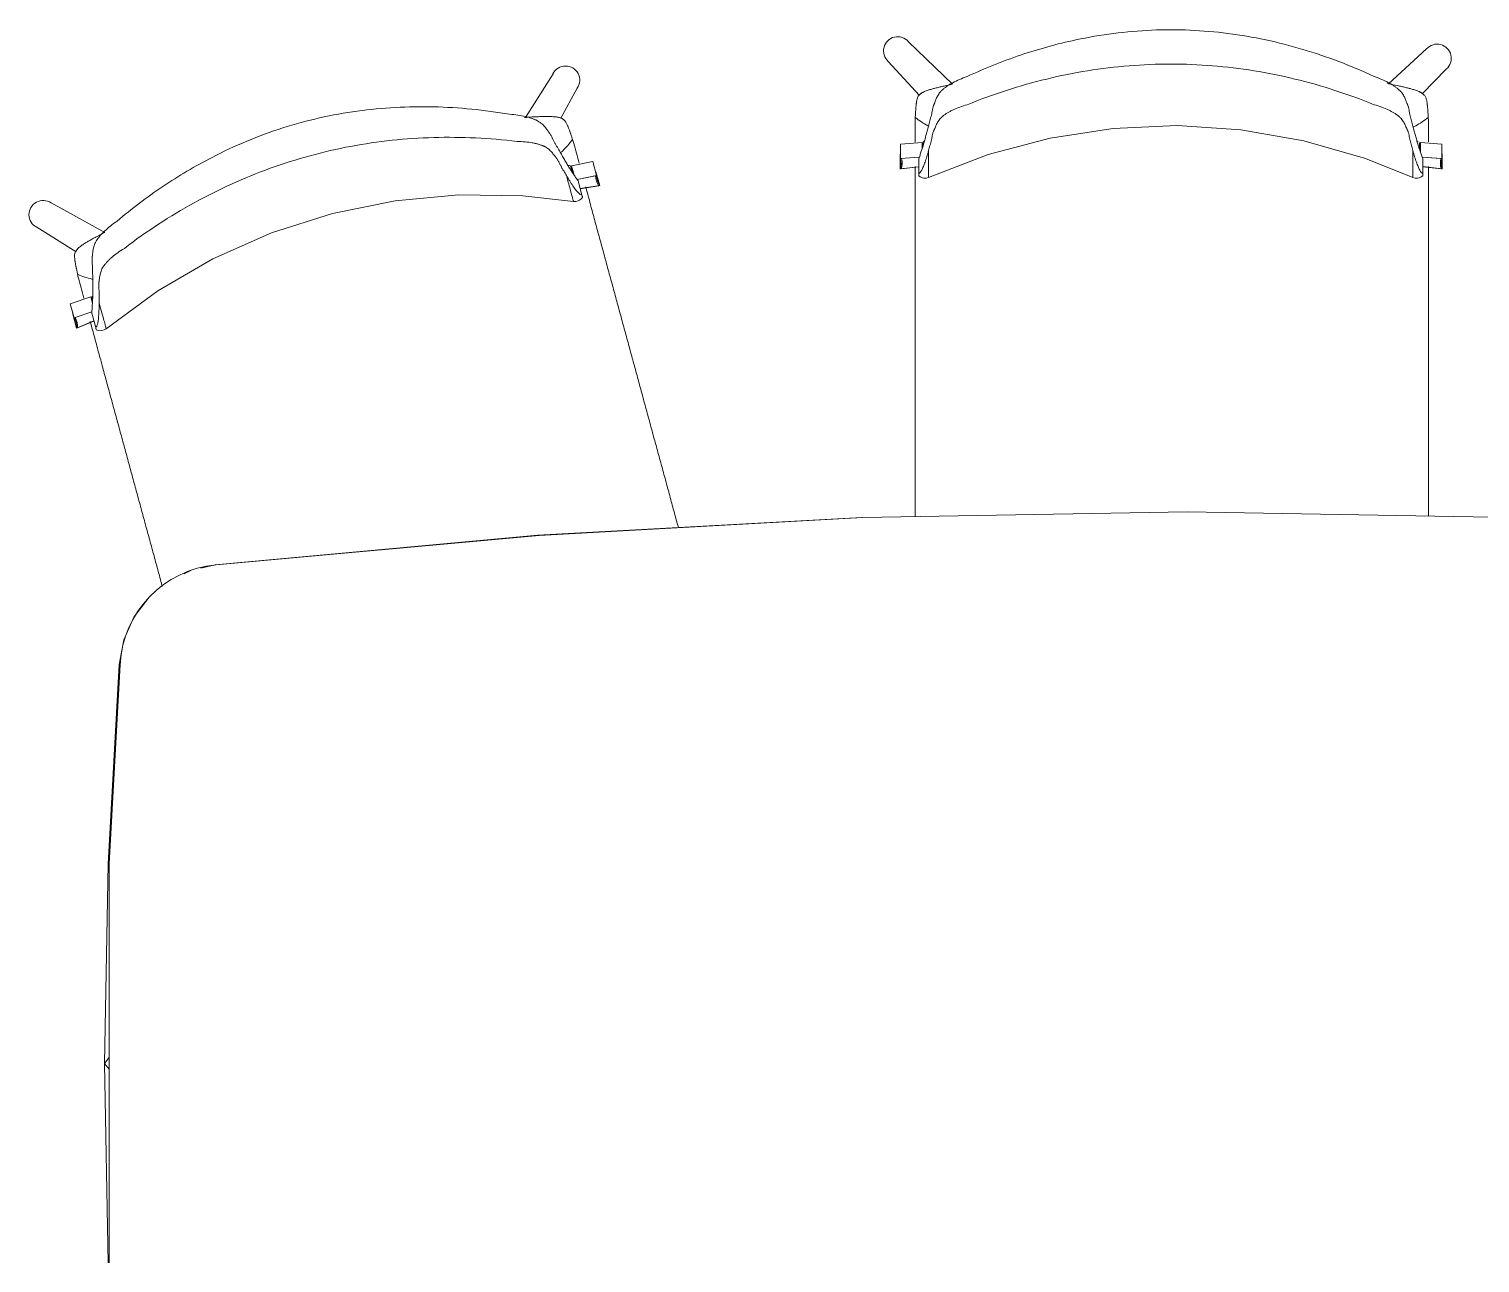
# Model space of a CAD drawing. Header units: millimetres. Extents: x 90978 to 295199, y -4084 to 97293.
# Drawn here: x 173573 to 174915, y 21250 to 22391 of the extents above; entities that cross this region are included whole.
import ezdxf

# ---------------------------------------------------------------- set-up
doc = ezdxf.new("R2010")
doc.units = ezdxf.units.MM
doc.header["$MEASUREMENT"] = 0
doc.layers.get('0').update_dxf_attribs({"linetype": 'CONTINUOUS'})
for name, color, linetype, lineweight in [('A-DETL-THIN', 8, 'CONTINUOUS', 9), ('G-IMPT', 8, 'CONTINUOUS', 9), ('I-FURN', 8, 'CONTINUOUS', 9)]:
    doc.layers.add(name, color=color, linetype=linetype, lineweight=lineweight)

# ---------------------------------------------------------------- blocks, each defined once
blk = doc.blocks.new('Synergy Type 3 - Desk Type 3_dwg_Family - 580997-310579-_3D_-V225-Level 0')
at = {"layer": 'G-IMPT'}
for p, q in [((-435.6, 2137.1), (-251.1, 2140.5)), ((-251.1, 2140.5), (-256.4, 2136.1)), ((-251.1, 2140.5), (-66.5, 2137.1)), ((-251.1, 2140.5), (-245.7, 2136.1)), ((117.7, 2126.9), (-66.5, 2137.1)), ((-63.2, 2135.9), (-66.5, 2137.1)), ((140.4, 2122.6), (117.7, 2126.9)), ((117.7, 2126.9), (119, 2125.7)), ((140.4, 2122.6), (161.4, 2113.1)), ((161.4, 2113.1), (179.8, 2099.1)), ((161.4, 2113.1), (161.6, 2112.9)), ((201.5, 2066.8), (204.6, 2060.6)), ((206.7, 2051.3), (209.8, 2038.1)), ((209.2, 2039.6), (209.8, 2038.1)), ((209.8, 2038.1), (237.1, 1739.6)), ((253.5, 1440.2), (237.1, 1739.6))]:
    blk.add_line(p, q, dxfattribs=at)

msp = doc.modelspace()

# ---------------------------------------------------------------- linework, layer by layer
at = {"layer": 'A-DETL-THIN'}
for p, q in [((174344.1, 21939.5), (174044.7, 21923.1)), ((174643.8, 21945), (174344.1, 21939.5)), ((174943.6, 21939.5), (174643.8, 21945)), ((174044.7, 21923.1), (173746.2, 21895.8)), ((173657.4, 21803.8), (173647.2, 21619.5)), ((173647.2, 21619.5), (173647.2, 21250.5))]:
    msp.add_line(p, q, dxfattribs=at)
msp.add_arc((173755.1, 21798.4), 97.9, 95.2182, 176.8357, dxfattribs=at)
at = {"layer": 'I-FURN'}
for p, q in [((174426.9, 22340.1), (174386.3, 22379.5)), ((174865.2, 22372.8), (174830.1, 22340.6)), ((174057.6, 22349.7), (174032.1, 22309.4)), ((174367.6, 22361.3), (174396.5, 22329.8)), ((174861.3, 22331.3), (174883.5, 22354.1)), ((174064.7, 22308.7), (174080, 22336.5)), ((174517.1, 22290.4), (174575.5, 22299.3)), ((174575.5, 22299.3), (174634.6, 22301.9)), ((174634.6, 22301.9), (174693.6, 22298.1)), ((174693.6, 22298.1), (174751.9, 22287.9)), ((174378.9, 22284.8), (174398.8, 22286.2)), ((174378.9, 22271.5), (174378.9, 22284.8)), ((174398.8, 22286.2), (174398.8, 22280.3)), ((174399.7, 22286.2), (174399.7, 22283.2)), ((174460, 22275.2), (174517.1, 22290.4)), ((174751.9, 22287.9), (174808.7, 22271.4)), ((174858.6, 22280.3), (174858.6, 22286.2)), ((174859.6, 22286.2), (174879.5, 22284.8)), ((174859.6, 22277.4), (174859.6, 22286.2)), ((174879.5, 22284.8), (174879.5, 22271.5)), ((174074.8, 22264.7), (174094.4, 22268.6)), ((174094.4, 22268.6), (174097.9, 22255.7)), ((174378.5, 22275.1), (174378.5, 22261.8)), ((174396.2, 22272.7), (174378.9, 22271.5)), ((174395.7, 22257.6), (174395.7, 22271.2)), ((174404.8, 22253.9), (174460, 22275.2)), ((174808.7, 22271.4), (174852.6, 22253.9)), ((174879.5, 22271.5), (174861.2, 22272.8)), ((174878.5, 22271.5), (174861.2, 22272.7)), ((174861.7, 22257.6), (174861.7, 22271.2)), ((174879.8, 22261.8), (174879.8, 22275.1)), ((174075.5, 22258.7), (174073.9, 22264.4)), ((174077.2, 22256.2), (174074.8, 22264.7)), ((174097.9, 22255.7), (174079.9, 22252.1)), ((174097, 22255.5), (174079.9, 22252)), ((174100.8, 22246.4), (174097.3, 22259.3)), ((174378.5, 22261.8), (174395.7, 22263.8)), ((174379.5, 22261.8), (174395.7, 22263.7)), ((174395.7, 22255.5), (174397.2, 22254.4)), ((174861.7, 22255.5), (174860.2, 22254.4)), ((174861.7, 22264), (174879.8, 22261.8)), ((174861.7, 22263.8), (174878.9, 22261.8)), ((174084.4, 22237.6), (174080.8, 22250.8)), ((174082.7, 22243.8), (174100.8, 22246.4)), ((174082.8, 22243.6), (174099.9, 22246.2)), ((174397.2, 22254.4), (174399, 22253.7)), ((174399, 22253.7), (174400.5, 22253.4)), ((174400.5, 22253.4), (174402.7, 22253.4)), ((174402.7, 22253.4), (174404.8, 22253.9)), ((174854.7, 22253.4), (174852.6, 22253.9)), ((174856.9, 22253.4), (174854.7, 22253.4)), ((174858.4, 22253.7), (174856.9, 22253.4)), ((174860.2, 22254.4), (174858.4, 22253.7)), ((173643.2, 22203), (173593.6, 22230.4)), ((173853.6, 22220.7), (173911.6, 22232.5)), ((173911.6, 22232.5), (173970.4, 22238)), ((173970.4, 22238), (174029.6, 22237.1)), ((174029.6, 22237.1), (174076.6, 22231.7)), ((174078.7, 22231.7), (174076.6, 22231.7)), ((174080.9, 22232.3), (174078.7, 22231.7)), ((174082.2, 22233), (174080.9, 22232.3)), ((174083.7, 22234.2), (174082.2, 22233)), ((174084.9, 22235.6), (174083.7, 22234.2)), ((173797.3, 22202.8), (173853.6, 22220.7)), ((173580.4, 22207.9), (173616.6, 22185.1)), ((173743.2, 22178.8), (173797.3, 22202.8)), ((173692.1, 22149.1), (173743.2, 22178.8)), ((173644.5, 22114.1), (173692.1, 22149.1)), ((173611.3, 22137.1), (173630.2, 22143.6)), ((173614.8, 22124.2), (173611.3, 22137.1)), ((173630.2, 22143.6), (173631.7, 22137.9)), ((173631.1, 22143.9), (173631.9, 22141)), ((173613.6, 22127.6), (173617.1, 22114.8)), ((173631.3, 22129.9), (173614.8, 22124.2)), ((173617.1, 22114.8), (173633.1, 22121.3)), ((173618, 22115), (173633.1, 22121.2)), ((173634.8, 22115.2), (173631.2, 22128.4)), ((173635.3, 22113.2), (173637.1, 22112.6)), ((173637.1, 22112.6), (173638.9, 22112.3)), ((173638.9, 22112.3), (173640.5, 22112.4)), ((173640.5, 22112.4), (173642.6, 22113)), ((173642.6, 22113), (173644.5, 22114.1))]:
    msp.add_line(p, q, dxfattribs=at)
for centre, start, end in [((174376.3, 22371), 40.4176, 228.0338), ((174875, 22364.1), 310.3941, 138.0104), ((174069.2, 22343.9), 325.6202, 153.2364), ((173586.2, 22219.6), 55.6436, 243.2599)]:
    msp.add_arc(centre, 13.1, start, end, dxfattribs=at)
for centre, major_axis, start_param, end_param in [((174362, 22280.5), (17.4, 0), 5.960696, 6.044337), ((174362, 22267.1), (17.4, 0), 5.960696, 6.540192), ((174363, 22267.2), (17.4, 0), 5.960696, 6.540192), ((174895.4, 22267.1), (17.4, 0), 2.884586, 3.464082), ((174896.3, 22267.2), (17.4, 0), 2.884586, 3.464082), ((174896.3, 22280.5), (17.4, 0), 3.380441, 3.464082), ((174111.8, 22268.8), (16.8, 4.6), 3.380441, 3.464082), ((174114.4, 22255.7), (16.8, 4.6), 2.884586, 3.464082), ((174115.3, 22256), (16.8, 4.6), 2.884586, 3.464082), ((173596.3, 22128.5), (16.8, 4.6), 5.960696, 6.044337), ((173599.8, 22115.6), (16.8, 4.6), 5.960696, 6.540192), ((173600.7, 22115.9), (16.8, 4.6), 5.960696, 6.540192)]:
    msp.add_ellipse(centre, major_axis=major_axis, ratio=0.978487, start_param=start_param, end_param=end_param, dxfattribs=at)
for points, knots in [([(174440.6, 22347.3), (174456.6, 22354.8), (174489.5, 22368), (174546.4, 22383.7), (174610.9, 22392.2), (174681.9, 22389.1), (174739.7, 22376.6), (174784.4, 22361.5), (174806.1, 22352.3), (174816.8, 22347.3)], [-1, -1, -1, -1, -0.863636, -0.727273, -0.545455, -0.363636, -0.181818, -0.090909, 0, 0, 0, 0]), ([(174816.8, 22321.2), (174804.9, 22326.1), (174780.7, 22334.9), (174731.2, 22349), (174667.4, 22359.3), (174590, 22359.3), (174526.3, 22349), (174476.7, 22334.9), (174452.5, 22326.1), (174440.6, 22321.2)], [-1, -1, -1, -1, -0.9, -0.8, -0.6, -0.4, -0.2, -0.1, 0, 0, 0, 0]), ([(174392.5, 22309.5), (174392.6, 22310.6), (174392.7, 22312.3), (174392.8, 22314.2), (174392.9, 22315.3), (174392.9, 22316.2), (174393, 22317), (174393.1, 22318), (174393.1, 22319.2), (174393.3, 22320.4), (174393.4, 22321.3), (174393.4, 22321.8), (174393.5, 22322.2), (174393.5, 22322.6), (174393.6, 22323.1), (174393.7, 22324), (174393.9, 22325.2), (174394.3, 22326.5), (174394.7, 22327.8), (174395.3, 22329), (174396.2, 22330.2), (174397.2, 22331.1), (174398.1, 22331.7), (174398.7, 22332.2), (174399.4, 22332.6), (174400.4, 22333.1), (174401.7, 22333.6), (174403.4, 22334.3), (174405.2, 22334.9), (174406.9, 22335.4), (174408.5, 22335.9), (174410.1, 22336.3), (174411.7, 22336.7), (174413.6, 22337.2), (174416, 22337.8), (174420.5, 22338.8), (174424.2, 22339.6), (174426.6, 22340.1)], [0, 0, 0, 0, 0.0625, 0.09375, 0.109375, 0.125, 0.140625, 0.15625, 0.1875, 0.21875, 0.234375, 0.242188, 0.25, 0.257812, 0.265625, 0.28125, 0.3125, 0.34375, 0.375, 0.40625, 0.4375, 0.46875, 0.484375, 0.5, 0.515625, 0.53125, 0.5625, 0.59375, 0.625, 0.65625, 0.6875, 0.71875, 0.75, 0.78125, 0.8125, 0.875, 1, 1, 1, 1]), ([(174398.1, 22278.4), (174398.8, 22280.2), (174399.9, 22283.5), (174401.3, 22288.5), (174402.4, 22292.6), (174403.6, 22296.8), (174404.8, 22301.3), (174405.9, 22305.4), (174406.7, 22308.7), (174407.3, 22310.9), (174407.7, 22312.6), (174408, 22314.3), (174408.3, 22315.9), (174408.6, 22317.7), (174409, 22319), (174409.3, 22320.2), (174409.7, 22321.1), (174409.8, 22321.5), (174410, 22321.9), (174410.2, 22322.3), (174410.4, 22322.8), (174410.7, 22323.7), (174411.3, 22325.1), (174411.9, 22326.7), (174412.7, 22328.4), (174413.6, 22330.1), (174414.7, 22331.8), (174415.9, 22333.3), (174416.9, 22334.2), (174417.4, 22334.8), (174417.9, 22335.2), (174418.4, 22335.6), (174419, 22336.2), (174420.2, 22337.1), (174422.1, 22338.5), (174424.6, 22340.1), (174428.2, 22342.1), (174433.3, 22344.6), (174438, 22346.4), (174440.6, 22347.3)], [0, 0, 0, 0, 0.142857, 0.214286, 0.285714, 0.357143, 0.428571, 0.5, 0.535714, 0.571429, 0.589286, 0.607143, 0.642857, 0.660714, 0.678571, 0.696429, 0.705357, 0.709821, 0.714286, 0.71875, 0.723214, 0.732143, 0.75, 0.767857, 0.785714, 0.803571, 0.821429, 0.839286, 0.848214, 0.852679, 0.857143, 0.861607, 0.866071, 0.875, 0.892857, 0.910714, 0.928571, 0.964286, 1, 1, 1, 1]), ([(174816.8, 22347.3), (174819.4, 22346.4), (174824.1, 22344.6), (174829.2, 22342.1), (174832.8, 22340.1), (174835.3, 22338.5), (174837.1, 22337.1), (174838.4, 22336.2), (174839, 22335.6), (174839.5, 22335.2), (174840, 22334.8), (174840.5, 22334.2), (174841.5, 22333.3), (174842.7, 22331.8), (174843.8, 22330.1), (174844.7, 22328.4), (174845.5, 22326.7), (174846.1, 22325.1), (174846.7, 22323.7), (174847, 22322.8), (174847.2, 22322.3), (174847.4, 22321.9), (174847.6, 22321.5), (174847.7, 22321.1), (174848.1, 22320.2), (174848.4, 22319), (174848.8, 22317.7), (174849.1, 22315.9), (174849.4, 22314.3), (174849.7, 22312.6), (174850, 22311.3), (174850.3, 22310), (174850.8, 22308.3), (174851.5, 22305.4), (174852.6, 22301.3), (174853.8, 22296.8), (174855, 22292.6), (174856.1, 22288.5), (174857.2, 22284.7), (174858.2, 22281.3), (174858.9, 22279.3), (174859.3, 22278.4)], [0, 0, 0, 0, 0.035714, 0.071429, 0.089286, 0.107143, 0.125, 0.133929, 0.138393, 0.142857, 0.147321, 0.151786, 0.160714, 0.178571, 0.196429, 0.214286, 0.232143, 0.25, 0.267857, 0.276786, 0.28125, 0.285714, 0.290179, 0.294643, 0.303571, 0.321429, 0.339286, 0.357143, 0.392857, 0.410714, 0.428571, 0.446429, 0.464286, 0.5, 0.571429, 0.642857, 0.714286, 0.785714, 0.857143, 0.928571, 1, 1, 1, 1]), ([(174832.7, 22340.1), (174835.1, 22339.6), (174838.8, 22338.8), (174843.3, 22337.8), (174845.7, 22337.2), (174847.6, 22336.7), (174849.2, 22336.3), (174850.8, 22335.9), (174852.4, 22335.4), (174854.1, 22334.9), (174855.9, 22334.3), (174857.6, 22333.6), (174858.9, 22333.1), (174859.9, 22332.6), (174860.6, 22332.2), (174861.2, 22331.7), (174862.1, 22331.1), (174863.1, 22330.2), (174864, 22329), (174864.6, 22327.8), (174865, 22326.5), (174865.4, 22325.2), (174865.6, 22324), (174865.7, 22323.1), (174865.8, 22322.6), (174865.8, 22322.2), (174865.9, 22321.8), (174865.9, 22321.3), (174866, 22320.4), (174866.2, 22319.2), (174866.3, 22318), (174866.3, 22317), (174866.4, 22316.2), (174866.4, 22315.3), (174866.5, 22314.2), (174866.6, 22312.3), (174866.7, 22310.6), (174866.8, 22309.5)], [0, 0, 0, 0, 0.125, 0.1875, 0.21875, 0.25, 0.28125, 0.3125, 0.34375, 0.375, 0.40625, 0.4375, 0.46875, 0.484375, 0.5, 0.515625, 0.53125, 0.5625, 0.59375, 0.625, 0.65625, 0.6875, 0.71875, 0.734375, 0.742188, 0.75, 0.757812, 0.765625, 0.78125, 0.8125, 0.84375, 0.859375, 0.875, 0.890625, 0.90625, 0.9375, 1, 1, 1, 1]), ([(173654.5, 22213.6), (173668, 22225), (173696.2, 22246.4), (173747, 22276.5), (173807.1, 22301.7), (173876.4, 22317.3), (173935.4, 22320.4), (173982.5, 22317.6), (174005.9, 22314.4), (174017.5, 22312.4)], [-1, -1, -1, -1, -0.863636, -0.727273, -0.545455, -0.363636, -0.181818, -0.090909, 0, 0, 0, 0]), ([(174017.5, 22312.4), (174020.2, 22312.2), (174025.3, 22311.7), (174030.8, 22310.6), (174034.9, 22309.6), (174037.7, 22308.7), (174039.8, 22307.9), (174041.2, 22307.3), (174042, 22307), (174042.6, 22306.7), (174043.1, 22306.4), (174043.8, 22306), (174045, 22305.3), (174046.5, 22304.3), (174048.1, 22302.9), (174049.4, 22301.5), (174050.6, 22300.1), (174051.7, 22298.6), (174052.5, 22297.5), (174053.1, 22296.7), (174053.4, 22296.3), (174053.7, 22296), (174053.9, 22295.6), (174054.3, 22295.2), (174054.8, 22294.5), (174055.4, 22293.4), (174056.1, 22292.2), (174056.9, 22290.6), (174057.6, 22289.1), (174058.4, 22287.5), (174059, 22286.4), (174059.7, 22285.2), (174060.5, 22283.7), (174062.1, 22281.1), (174064.2, 22277.4), (174066.5, 22273.4), (174068.7, 22269.6), (174070.8, 22266), (174072.9, 22262.6), (174074.8, 22259.6), (174076, 22257.9), (174076.6, 22257)], [0, 0, 0, 0, 0.035714, 0.071429, 0.089286, 0.107143, 0.125, 0.133929, 0.138393, 0.142857, 0.147321, 0.151786, 0.160714, 0.178571, 0.196429, 0.214286, 0.232143, 0.25, 0.267857, 0.276786, 0.28125, 0.285714, 0.290179, 0.294643, 0.303571, 0.321429, 0.339286, 0.357143, 0.392857, 0.410714, 0.428571, 0.446429, 0.464286, 0.5, 0.571429, 0.642857, 0.714286, 0.785714, 0.857143, 0.928571, 1, 1, 1, 1]), ([(174034.8, 22309.7), (174037.2, 22309.8), (174041, 22310), (174045.5, 22310.2), (174048.1, 22310.3), (174050, 22310.3), (174051.7, 22310.3), (174053.3, 22310.3), (174055, 22310.3), (174056.8, 22310.2), (174058.6, 22310.1), (174060.4, 22309.9), (174061.9, 22309.7), (174062.9, 22309.5), (174063.7, 22309.3), (174064.5, 22309.1), (174065.5, 22308.7), (174066.7, 22308), (174067.8, 22307.1), (174068.8, 22306.1), (174069.5, 22305), (174070.2, 22303.8), (174070.7, 22302.7), (174071.1, 22301.9), (174071.3, 22301.4), (174071.4, 22301.1), (174071.6, 22300.7), (174071.8, 22300.2), (174072.1, 22299.4), (174072.5, 22298.2), (174072.9, 22297.1), (174073.3, 22296.1), (174073.5, 22295.4), (174073.8, 22294.6), (174074.2, 22293.5), (174074.8, 22291.7), (174075.3, 22290.1), (174075.6, 22289.1)], [0, 0, 0, 0, 0.125, 0.1875, 0.21875, 0.25, 0.28125, 0.3125, 0.34375, 0.375, 0.40625, 0.4375, 0.46875, 0.484375, 0.5, 0.515625, 0.53125, 0.5625, 0.59375, 0.625, 0.65625, 0.6875, 0.71875, 0.734375, 0.742188, 0.75, 0.757812, 0.765625, 0.78125, 0.8125, 0.84375, 0.859375, 0.875, 0.890625, 0.90625, 0.9375, 1, 1, 1, 1]), ([(174392.5, 22309.5), (174394.4, 22308), (174398.2, 22305.1), (174402.5, 22302.6), (174404.8, 22301.4), (174405.2, 22301.2)], [0, 0, 0, 0, 0.02777778, 0.05555556, 0.06066679, 0.06066679, 0.06066679, 0.06066679]), ([(174440.6, 22321.2), (174438.1, 22320.5), (174433.4, 22319), (174428.4, 22316.9), (174424.8, 22315.1), (174422.3, 22313.7), (174420.4, 22312.5), (174419.2, 22311.6), (174418.6, 22311.1), (174418.1, 22310.7), (174417.6, 22310.3), (174417, 22309.8), (174416.1, 22308.9), (174414.9, 22307.5), (174413.7, 22305.8), (174412.7, 22304.1), (174411.9, 22302.4), (174411.2, 22300.7), (174410.6, 22299.5), (174410.2, 22298.6), (174410, 22298.1), (174409.9, 22297.8), (174409.7, 22297.4), (174409.5, 22297), (174409.2, 22296.2), (174408.8, 22295.2), (174408.5, 22294), (174408.2, 22292.5), (174408, 22291.1), (174407.7, 22289.6), (174407.4, 22288.4), (174407.1, 22287.2), (174406.7, 22285.6), (174405.9, 22282.8), (174405.3, 22280.5), (174404.8, 22278.9)], [0, 0, 0, 0, 0.0625, 0.125, 0.15625, 0.1875, 0.21875, 0.234375, 0.242188, 0.25, 0.257812, 0.265625, 0.28125, 0.3125, 0.34375, 0.375, 0.40625, 0.4375, 0.46875, 0.484375, 0.492188, 0.5, 0.507812, 0.515625, 0.53125, 0.5625, 0.59375, 0.625, 0.6875, 0.71875, 0.75, 0.78125, 0.8125, 0.875, 1, 1, 1, 1]), ([(174852.6, 22278.9), (174852.1, 22280.5), (174851.5, 22282.8), (174850.7, 22285.6), (174850.3, 22287.2), (174850, 22288.4), (174849.7, 22289.6), (174849.4, 22291.1), (174849.2, 22292.5), (174848.9, 22294), (174848.6, 22295.2), (174848.2, 22296.2), (174847.9, 22297), (174847.7, 22297.4), (174847.5, 22297.8), (174847.4, 22298.1), (174847.2, 22298.6), (174846.8, 22299.5), (174846.2, 22300.7), (174845.5, 22302.4), (174844.7, 22304.1), (174843.7, 22305.8), (174842.5, 22307.5), (174841.3, 22308.9), (174840.4, 22309.8), (174839.8, 22310.3), (174839.3, 22310.7), (174838.8, 22311.1), (174838.2, 22311.6), (174837, 22312.5), (174835.1, 22313.7), (174832.6, 22315.1), (174829, 22316.9), (174824, 22319), (174819.3, 22320.5), (174816.8, 22321.2)], [0, 0, 0, 0, 0.125, 0.1875, 0.21875, 0.25, 0.28125, 0.3125, 0.375, 0.40625, 0.4375, 0.46875, 0.484375, 0.492188, 0.5, 0.507812, 0.515625, 0.53125, 0.5625, 0.59375, 0.625, 0.65625, 0.6875, 0.71875, 0.734375, 0.742188, 0.75, 0.757812, 0.765625, 0.78125, 0.8125, 0.84375, 0.875, 0.9375, 1, 1, 1, 1]), ([(174852.7, 22300.5), (174853.5, 22300.9), (174856.4, 22302.3), (174861.1, 22305.1), (174864.9, 22308), (174866.8, 22309.5)], [0.93252965, 0.93252965, 0.93252965, 0.93252965, 0.94444444, 0.97222222, 1, 1, 1, 1]), ([(174024.4, 22287.3), (174011.6, 22288.8), (173986, 22291), (173934.4, 22291.5), (173870.2, 22284.8), (173795.5, 22264.4), (173736.7, 22237.7), (173692.6, 22211.1), (173671.6, 22196.3), (173661.3, 22188.4)], [-1, -1, -1, -1, -0.9, -0.8, -0.6, -0.4, -0.2, -0.1, 0, 0, 0, 0]), ([(174070, 22255.8), (174069.2, 22257.2), (174067.9, 22259.3), (174066.4, 22261.8), (174065.6, 22263.2), (174065, 22264.3), (174064.4, 22265.3), (174063.7, 22266.7), (174063.2, 22268), (174062.5, 22269.4), (174061.9, 22270.4), (174061.2, 22271.3), (174060.7, 22272), (174060.4, 22272.4), (174060.2, 22272.7), (174059.9, 22273), (174059.6, 22273.4), (174059, 22274.1), (174058.1, 22275.2), (174057, 22276.6), (174055.8, 22278), (174054.4, 22279.4), (174052.8, 22280.7), (174051.3, 22281.8), (174050.1, 22282.4), (174049.4, 22282.8), (174048.8, 22283), (174048.3, 22283.3), (174047.5, 22283.6), (174046.1, 22284.1), (174044, 22284.8), (174041.2, 22285.5), (174037.3, 22286.3), (174031.9, 22287), (174027, 22287.2), (174024.4, 22287.3)], [0, 0, 0, 0, 0.125, 0.1875, 0.21875, 0.25, 0.28125, 0.3125, 0.375, 0.40625, 0.4375, 0.46875, 0.484375, 0.492188, 0.5, 0.507812, 0.515625, 0.53125, 0.5625, 0.59375, 0.625, 0.65625, 0.6875, 0.71875, 0.734375, 0.742188, 0.75, 0.757812, 0.765625, 0.78125, 0.8125, 0.84375, 0.875, 0.9375, 1, 1, 1, 1]), ([(174064.5, 22276.8), (174065.2, 22277.3), (174067.5, 22279.4), (174071.3, 22283.3), (174074.2, 22287.1), (174075.6, 22289.1)], [0.93303317, 0.93303317, 0.93303317, 0.93303317, 0.94444444, 0.97222222, 1, 1, 1, 1]), ([(174404.8, 22254.6), (174404.8, 22254.9), (174404.8, 22255.5), (174404.8, 22257.5), (174404.8, 22261.4), (174404.8, 22268.6), (174404.8, 22275.1), (174404.8, 22278.9)], [0.4444444, 0.4444444, 0.4444444, 0.4444444, 0.5138889, 0.5833333, 0.7222222, 0.8611111, 1, 1, 1, 1]), ([(174852.6, 22278.9), (174852.6, 22275.9), (174852.6, 22270.5), (174852.6, 22264.1), (174852.6, 22259.4), (174852.6, 22256.7), (174852.6, 22255.3), (174852.6, 22254.8), (174852.6, 22254.6)], [0, 0, 0, 0, 0.1111111, 0.2222222, 0.3333333, 0.4444444, 0.5, 0.5555556, 0.5555556, 0.5555556, 0.5555556]), ([(174070, 22255.8), (174070.8, 22252.9), (174072.2, 22247.7), (174073.9, 22241.5), (174075.1, 22237), (174075.8, 22234.4), (174076.2, 22233), (174076.4, 22232.3), (174076.5, 22231.9), (174076.6, 22231.7), (174076.6, 22231.7)], [0, 0, 0, 0, 0.1111111, 0.2222222, 0.3333333, 0.4444444, 0.5, 0.5555556, 0.6111111, 0.6625707, 0.6625707, 0.6625707, 0.6625707]), ([(174074, 22264.4), (174073.6, 22264.5), (174072.7, 22264.9), (174071.8, 22265.2), (174071.3, 22265.3)], [-0.8810546, -0.8810546, -0.8810546, -0.8810546, -0.6666667, -0.4718724, -0.4718724, -0.4718724, -0.4718724]), ([(174392.3, 21940.5), (174392.3, 21942.5), (174392.3, 21949.4), (174392.3, 21961.2), (174392.3, 21975.8), (174392.3, 21988.2), (174392.3, 21998.2), (174392.3, 22005.8), (174392.3, 22013.4), (174392.3, 22023.5), (174392.3, 22036), (174392.3, 22048.4), (174392.3, 22058.5), (174392.3, 22066.1), (174392.3, 22073.7), (174392.3, 22083.8), (174392.3, 22096.3), (174392.3, 22111.3), (174392.3, 22126.5), (174392.3, 22141.6), (174392.3, 22156.5), (174392.3, 22168.9), (174392.3, 22179), (174392.3, 22186.6), (174392.3, 22194.2), (174392.3, 22204.1), (174392.3, 22216.3), (174392.3, 22228.7), (174392.3, 22238.8), (174392.3, 22246.5), (174392.3, 22254.3), (174392.3, 22260.1), (174392.3, 22263.4), (174392.3, 22264.1)], [-0.8717754, -0.8717754, -0.8717754, -0.8717754, -0.8571429, -0.8214286, -0.7857143, -0.75, -0.7321429, -0.7142857, -0.6964286, -0.6785714, -0.6428571, -0.6071429, -0.5892857, -0.5714286, -0.5535714, -0.5357143, -0.5, -0.4642857, -0.4285714, -0.3928571, -0.3571429, -0.3214286, -0.3035714, -0.2857143, -0.2678571, -0.25, -0.2142857, -0.1785714, -0.1607143, -0.1428571, -0.125, -0.1071429, -0.1022726, -0.1022726, -0.1022726, -0.1022726]), ([(174395.7, 22257.6), (174395.7, 22257), (174395.7, 22256.2), (174395.7, 22255.5), (174395.7, 22255.4), (174395.7, 22256.1), (174395.7, 22256.9), (174395.7, 22257.2)], [0, 0, 0, 0, 0.125, 0.25, 0.375, 0.5, 0.5828112, 0.5828112, 0.5828112, 0.5828112]), ([(174861.7, 22257.2), (174861.7, 22256.8), (174861.7, 22256.1), (174861.7, 22255.4), (174861.7, 22255.5), (174861.7, 22256.2), (174861.7, 22257), (174861.7, 22257.6)], [0.4162183, 0.4162183, 0.4162183, 0.4162183, 0.5, 0.625, 0.75, 0.875, 1, 1, 1, 1]), ([(174867, 22264), (174867, 22263.6), (174867, 22258.1), (174867, 22247.3), (174867, 22231.8), (174867, 22216.8), (174867, 22204.3), (174867, 22194.2), (174867, 22186.6), (174867, 22178.9), (174867, 22168.8), (174867, 22156.3), (174867, 22143.9), (174867, 22133.9), (174867, 22126.3), (174867, 22118.7), (174867, 22108.8), (174867, 22096.4), (174867, 22084.1), (174867, 22074), (174867, 22066.4), (174867, 22058.8), (174867, 22048.7), (174867, 22036.1), (174867, 22021), (174867, 22005.6), (174867, 21990.4), (174867, 21975.6), (174867, 21960.9), (174867, 21949.4), (174867, 21942.7), (174867, 21941)], [-0.896036, -0.896036, -0.896036, -0.896036, -0.8928571, -0.8571429, -0.8214286, -0.7857143, -0.75, -0.7321429, -0.7142857, -0.6964286, -0.6785714, -0.6428571, -0.6071429, -0.5892857, -0.5714286, -0.5535714, -0.5357143, -0.5, -0.4642857, -0.4464286, -0.4285714, -0.4107143, -0.3928571, -0.3571429, -0.3214286, -0.2857143, -0.25, -0.2142857, -0.1785714, -0.1428571, -0.1301075, -0.1301075, -0.1301075, -0.1301075]), ([(174087.8, 22245.2), (174087.9, 22244.8), (174089.4, 22239.5), (174092.2, 22229.1), (174096.2, 22214.2), (174100.2, 22199.6), (174103.5, 22187.6), (174106.1, 22177.9), (174108.1, 22170.5), (174110.2, 22163.1), (174112.8, 22153.3), (174116.1, 22141.3), (174119.3, 22129.3), (174122, 22119.7), (174124, 22112.3), (174126, 22105), (174128.6, 22095.4), (174131.8, 22083.5), (174135.1, 22071.6), (174137.7, 22061.9), (174139.7, 22054.6), (174141.7, 22047.2), (174144.4, 22037.4), (174147.7, 22025.3), (174151.6, 22010.7), (174155.7, 21995.9), (174159.7, 21981.2), (174163.6, 21966.9), (174167.4, 21952.8), (174170.7, 21940.6), (174172.8, 21933.1), (174173.5, 21930.3)], [-0.896036, -0.896036, -0.896036, -0.896036, -0.8928571, -0.8571429, -0.8214286, -0.7857143, -0.75, -0.7321429, -0.7142857, -0.6964286, -0.6785714, -0.6428571, -0.6071429, -0.5892857, -0.5714286, -0.5535714, -0.5357143, -0.5, -0.4642857, -0.4464286, -0.4285714, -0.4107143, -0.3928571, -0.3571429, -0.3214286, -0.2857143, -0.25, -0.2142857, -0.1785714, -0.1428571, -0.1220289, -0.1220289, -0.1220289, -0.1220289]), ([(174084.5, 22237.3), (174084.6, 22236.9), (174084.8, 22236.2), (174085, 22235.6), (174084.9, 22235.7), (174084.8, 22236.3), (174084.5, 22237.1), (174084.4, 22237.6)], [0.4162183, 0.4162183, 0.4162183, 0.4162183, 0.5, 0.625, 0.75, 0.875, 1, 1, 1, 1]), ([(173618, 22164.5), (173617.8, 22165.6), (173617.5, 22167.2), (173617.1, 22169.1), (173616.8, 22170.2), (173616.7, 22171), (173616.5, 22171.8), (173616.3, 22172.8), (173616.1, 22174), (173615.9, 22175.2), (173615.8, 22176.1), (173615.7, 22176.6), (173615.6, 22177), (173615.6, 22177.4), (173615.5, 22177.9), (173615.4, 22178.8), (173615.3, 22180), (173615.2, 22181.4), (173615.3, 22182.7), (173615.6, 22184), (173616.2, 22185.4), (173616.9, 22186.5), (173617.6, 22187.4), (173618.1, 22188), (173618.7, 22188.6), (173619.5, 22189.3), (173620.6, 22190.2), (173622, 22191.3), (173623.6, 22192.3), (173625.1, 22193.3), (173626.5, 22194.2), (173627.9, 22195), (173629.4, 22195.8), (173631.1, 22196.8), (173633.3, 22198), (173637.3, 22200.1), (173640.7, 22201.9), (173642.8, 22203)], [0, 0, 0, 0, 0.0625, 0.09375, 0.109375, 0.125, 0.140625, 0.15625, 0.1875, 0.21875, 0.234375, 0.242188, 0.25, 0.257812, 0.265625, 0.28125, 0.3125, 0.34375, 0.375, 0.40625, 0.4375, 0.46875, 0.484375, 0.5, 0.515625, 0.53125, 0.5625, 0.59375, 0.625, 0.65625, 0.6875, 0.71875, 0.75, 0.78125, 0.8125, 0.875, 1, 1, 1, 1]), ([(173631.6, 22135.9), (173631.8, 22137.9), (173632, 22141.3), (173632.1, 22146.5), (173632.1, 22150.8), (173632.1, 22155.2), (173632, 22159.8), (173632, 22164), (173632, 22167.5), (173632, 22169.7), (173631.9, 22171.4), (173631.7, 22173.1), (173631.6, 22174.9), (173631.4, 22176.6), (173631.4, 22178), (173631.5, 22179.2), (173631.5, 22180.2), (173631.6, 22180.7), (173631.7, 22181.1), (173631.7, 22181.5), (173631.8, 22182), (173631.9, 22183), (173632, 22184.4), (173632.3, 22186.2), (173632.5, 22188), (173633, 22189.9), (173633.6, 22191.9), (173634.4, 22193.6), (173635, 22194.8), (173635.4, 22195.5), (173635.8, 22196), (173636.1, 22196.5), (173636.6, 22197.2), (173637.5, 22198.4), (173639, 22200.2), (173641, 22202.4), (173643.9, 22205.3), (173648.2, 22209.1), (173652.3, 22212.1), (173654.5, 22213.6)], [0, 0, 0, 0, 0.142857, 0.214286, 0.285714, 0.357143, 0.428571, 0.5, 0.535714, 0.571429, 0.589286, 0.607143, 0.642857, 0.660714, 0.678571, 0.696429, 0.705357, 0.709821, 0.714286, 0.71875, 0.723214, 0.732143, 0.75, 0.767857, 0.785714, 0.803571, 0.821429, 0.839286, 0.848214, 0.852679, 0.857143, 0.861607, 0.866071, 0.875, 0.892857, 0.910714, 0.928571, 0.964286, 1, 1, 1, 1]), ([(173661.3, 22188.4), (173659.1, 22187.1), (173655, 22184.4), (173650.7, 22181.1), (173647.7, 22178.4), (173645.7, 22176.4), (173644.2, 22174.7), (173643.3, 22173.6), (173642.8, 22172.9), (173642.4, 22172.4), (173642, 22171.9), (173641.6, 22171.2), (173640.9, 22170.1), (173640.1, 22168.4), (173639.4, 22166.5), (173639, 22164.6), (173638.6, 22162.7), (173638.3, 22161), (173638.2, 22159.6), (173638, 22158.6), (173637.9, 22158.1), (173637.9, 22157.7), (173637.8, 22157.3), (173637.7, 22156.9), (173637.6, 22156), (173637.6, 22154.9), (173637.6, 22153.7), (173637.6, 22152.2), (173637.8, 22150.8), (173637.9, 22149.3), (173638, 22148.1), (173638, 22146.8), (173638, 22145.2), (173638, 22142.3), (173638, 22139.8), (173637.9, 22138.2)], [0, 0, 0, 0, 0.0625, 0.125, 0.15625, 0.1875, 0.21875, 0.234375, 0.242188, 0.25, 0.257812, 0.265625, 0.28125, 0.3125, 0.34375, 0.375, 0.40625, 0.4375, 0.46875, 0.484375, 0.492188, 0.5, 0.507812, 0.515625, 0.53125, 0.5625, 0.59375, 0.625, 0.6875, 0.71875, 0.75, 0.78125, 0.8125, 0.875, 1, 1, 1, 1]), ([(173618, 22164.5), (173620.3, 22163.5), (173624.7, 22161.8), (173629.5, 22160.4), (173632, 22159.9), (173632.4, 22159.8)], [0, 0, 0, 0, 0.02777778, 0.05555556, 0.06066679, 0.06066679, 0.06066679, 0.06066679]), ([(173644.5, 22114.1), (173644.5, 22114.1), (173644.5, 22114.3), (173644.3, 22114.8), (173644.1, 22115.6), (173643.6, 22117.6), (173642.5, 22121.3), (173640.7, 22128.3), (173638.9, 22134.6), (173637.9, 22138.2)], [0.3374293, 0.3374293, 0.3374293, 0.3374293, 0.3888889, 0.4444444, 0.5138889, 0.5833333, 0.7222222, 0.8611111, 1, 1, 1, 1]), ([(173696.4, 21875.9), (173696.1, 21876.9), (173695.2, 21880.3), (173693, 21888.5), (173689.7, 21900.5), (173686.4, 21912.5), (173683.8, 21922.2), (173681.8, 21929.6), (173679.8, 21937), (173677.1, 21946.7), (173673.8, 21958.8), (173669.9, 21973.2), (173665.9, 21987.8), (173662, 22002.4), (173658, 22016.8), (173654.8, 22028.8), (173652.1, 22038.5), (173650.1, 22045.8), (173648.1, 22053.2), (173645.5, 22062.7), (173642.3, 22074.5), (173639.1, 22086.4), (173636.4, 22096.2), (173634.4, 22103.7), (173632.4, 22111.2), (173630.8, 22116.8), (173630, 22120), (173629.8, 22120.7)], [-0.7032445, -0.7032445, -0.7032445, -0.7032445, -0.6964286, -0.6785714, -0.6428571, -0.6071429, -0.5892857, -0.5714286, -0.5535714, -0.5357143, -0.5, -0.4642857, -0.4285714, -0.3928571, -0.3571429, -0.3214286, -0.3035714, -0.2857143, -0.2678571, -0.25, -0.2142857, -0.1785714, -0.1607143, -0.1428571, -0.125, -0.1071429, -0.1022726, -0.1022726, -0.1022726, -0.1022726]), ([(173634.8, 22115.2), (173634.9, 22114.7), (173635.1, 22113.9), (173635.3, 22113.3), (173635.3, 22113.2), (173635.1, 22113.8), (173634.9, 22114.5), (173634.8, 22114.9)], [0, 0, 0, 0, 0.125, 0.25, 0.375, 0.5, 0.5828112, 0.5828112, 0.5828112, 0.5828112])]:
    msp.add_open_spline(points, degree=3, knots=knots, dxfattribs=at)
for points in [[(174829.1, 22340.8), (174830.3, 22340.6), (174831.5, 22340.4), (174832.7, 22340.1)], [(174832.7, 22340.1), (174831.5, 22340.4), (174830.3, 22340.6), (174829.1, 22340.8)], [(174031.1, 22309.4), (174032.3, 22309.5), (174033.6, 22309.6), (174034.8, 22309.7)], [(174034.8, 22309.7), (174033.5, 22309.6), (174032.3, 22309.5), (174031.1, 22309.4)], [(174392.3, 22305.7), (174392.4, 22306.3), (174392.4, 22307.6), (174392.5, 22308.9), (174392.5, 22309.5)], [(174866.8, 22309.5), (174866.8, 22308.9), (174866.9, 22307.6), (174866.9, 22306.3), (174867, 22305.7)], [(174392.3, 22286.7), (174392.3, 22293.2), (174392.3, 22299.6), (174392.3, 22305.7)], [(174867, 22305.7), (174867, 22299.6), (174867, 22293.3), (174867, 22286.8)], [(174075.6, 22289.1), (174075.8, 22288.5), (174076.2, 22287.3), (174076.7, 22286), (174076.9, 22285.4)], [(174076.9, 22285.4), (174078.5, 22279.5), (174080.1, 22273.5), (174081.8, 22267.2)], [(174401, 22287.8), (174400.6, 22287.5), (174400.2, 22287.2), (174399.9, 22287)], [(174857.5, 22287), (174857.1, 22287.2), (174856.8, 22287.5), (174856.4, 22287.8)], [(174404.8, 22278.9), (174404.3, 22276.9), (174403.2, 22273), (174401.5, 22268.1), (174400, 22263.9), (174398.5, 22260.6), (174397, 22258.5), (174396.1, 22257.8), (174395.7, 22257.6)], [(174395.7, 22271.2), (174396.1, 22272.3), (174396.9, 22274.6), (174397.7, 22277), (174398.1, 22278.4)], [(174861.7, 22257.6), (174861.3, 22257.8), (174860.4, 22258.5), (174858.9, 22260.6), (174857.4, 22263.9), (174855.9, 22268.1), (174854.2, 22273), (174853.1, 22276.9), (174852.6, 22278.9)], [(174859.3, 22278.4), (174859.7, 22277), (174860.5, 22274.6), (174861.3, 22272.3), (174861.7, 22271.2)], [(174084.4, 22237.6), (174083.9, 22237.7), (174082.9, 22238.1), (174080.9, 22239.8), (174078.6, 22242.6), (174076, 22246.2), (174073.1, 22250.6), (174071, 22254), (174070, 22255.8)], [(174076.6, 22257), (174077.3, 22255.9), (174078.8, 22253.7), (174080.2, 22251.7), (174080.8, 22250.8)], [(173618.9, 22160.8), (173618.7, 22161.4), (173618.4, 22162.7), (173618.2, 22163.9), (173618, 22164.5)], [(173623.8, 22142.5), (173622.1, 22148.8), (173620.5, 22154.9), (173618.9, 22160.8)], [(173631.2, 22128.4), (173631.3, 22129.5), (173631.4, 22131.9), (173631.6, 22134.6), (173631.6, 22135.9)], [(173637.9, 22138.2), (173638, 22136.1), (173637.9, 22132.1), (173637.6, 22126.9), (173637.3, 22122.4), (173636.7, 22118.9), (173635.8, 22116.5), (173635.1, 22115.5), (173634.8, 22115.2)]]:
    msp.add_open_spline(points, degree=3, dxfattribs=at)

# ---------------------------------------------------------------- block references
at = {"rotation": 90.00000000000007}
msp.add_blockref('Synergy Type 3 - Desk Type 3_dwg_Family - 580997-310579-_3D_-V225-Level 0', (175783.3, 21686.1), dxfattribs=at)
msp.add_blockref('Synergy Type 3 - Desk Type 3_dwg_Family - 580997-310579-_3D_-V225-Level 0', (175783.3, 21686.1), dxfattribs=at)

doc.saveas('drawing.dxf')
